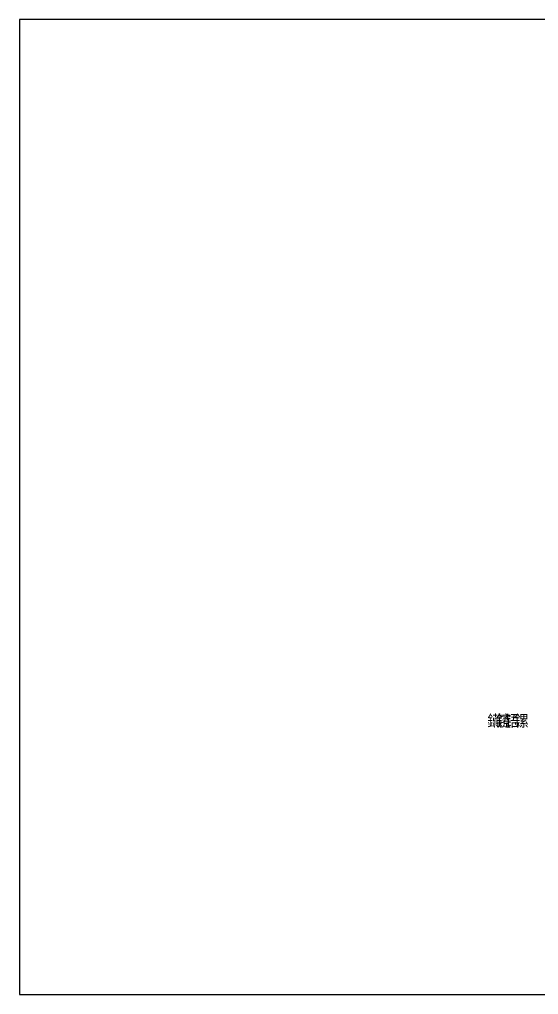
# Model space of a CAD drawing. Header units: metres. Extents: x 0 to 420, y 0 to 297.
# Drawn here: x 0 to 158, y 0 to 297 of the extents above; entities that cross this region are included whole.
import ezdxf

# ---------------------------------------------------------------- set-up
doc = ezdxf.new("R2010")
doc.units = ezdxf.units.M

msp = doc.modelspace()

# ---------------------------------------------------------------- linework, layer by layer
for p, q in [((420, 297), (0, 297)), ((0, 297), (0, 0)), ((0, 0), (420, 0))]:
    msp.add_line(p, q)

# ---------------------------------------------------------------- texts
for s, p in [('鑶', (142.48, 81.61)), ('鑳', (145.14, 81.61)), ('铻', (147.8, 81.61)), ('鏍', (150.47, 81.61))]:
    msp.add_text(s, height=3.5).set_placement(p)

doc.saveas('drawing.dxf')
